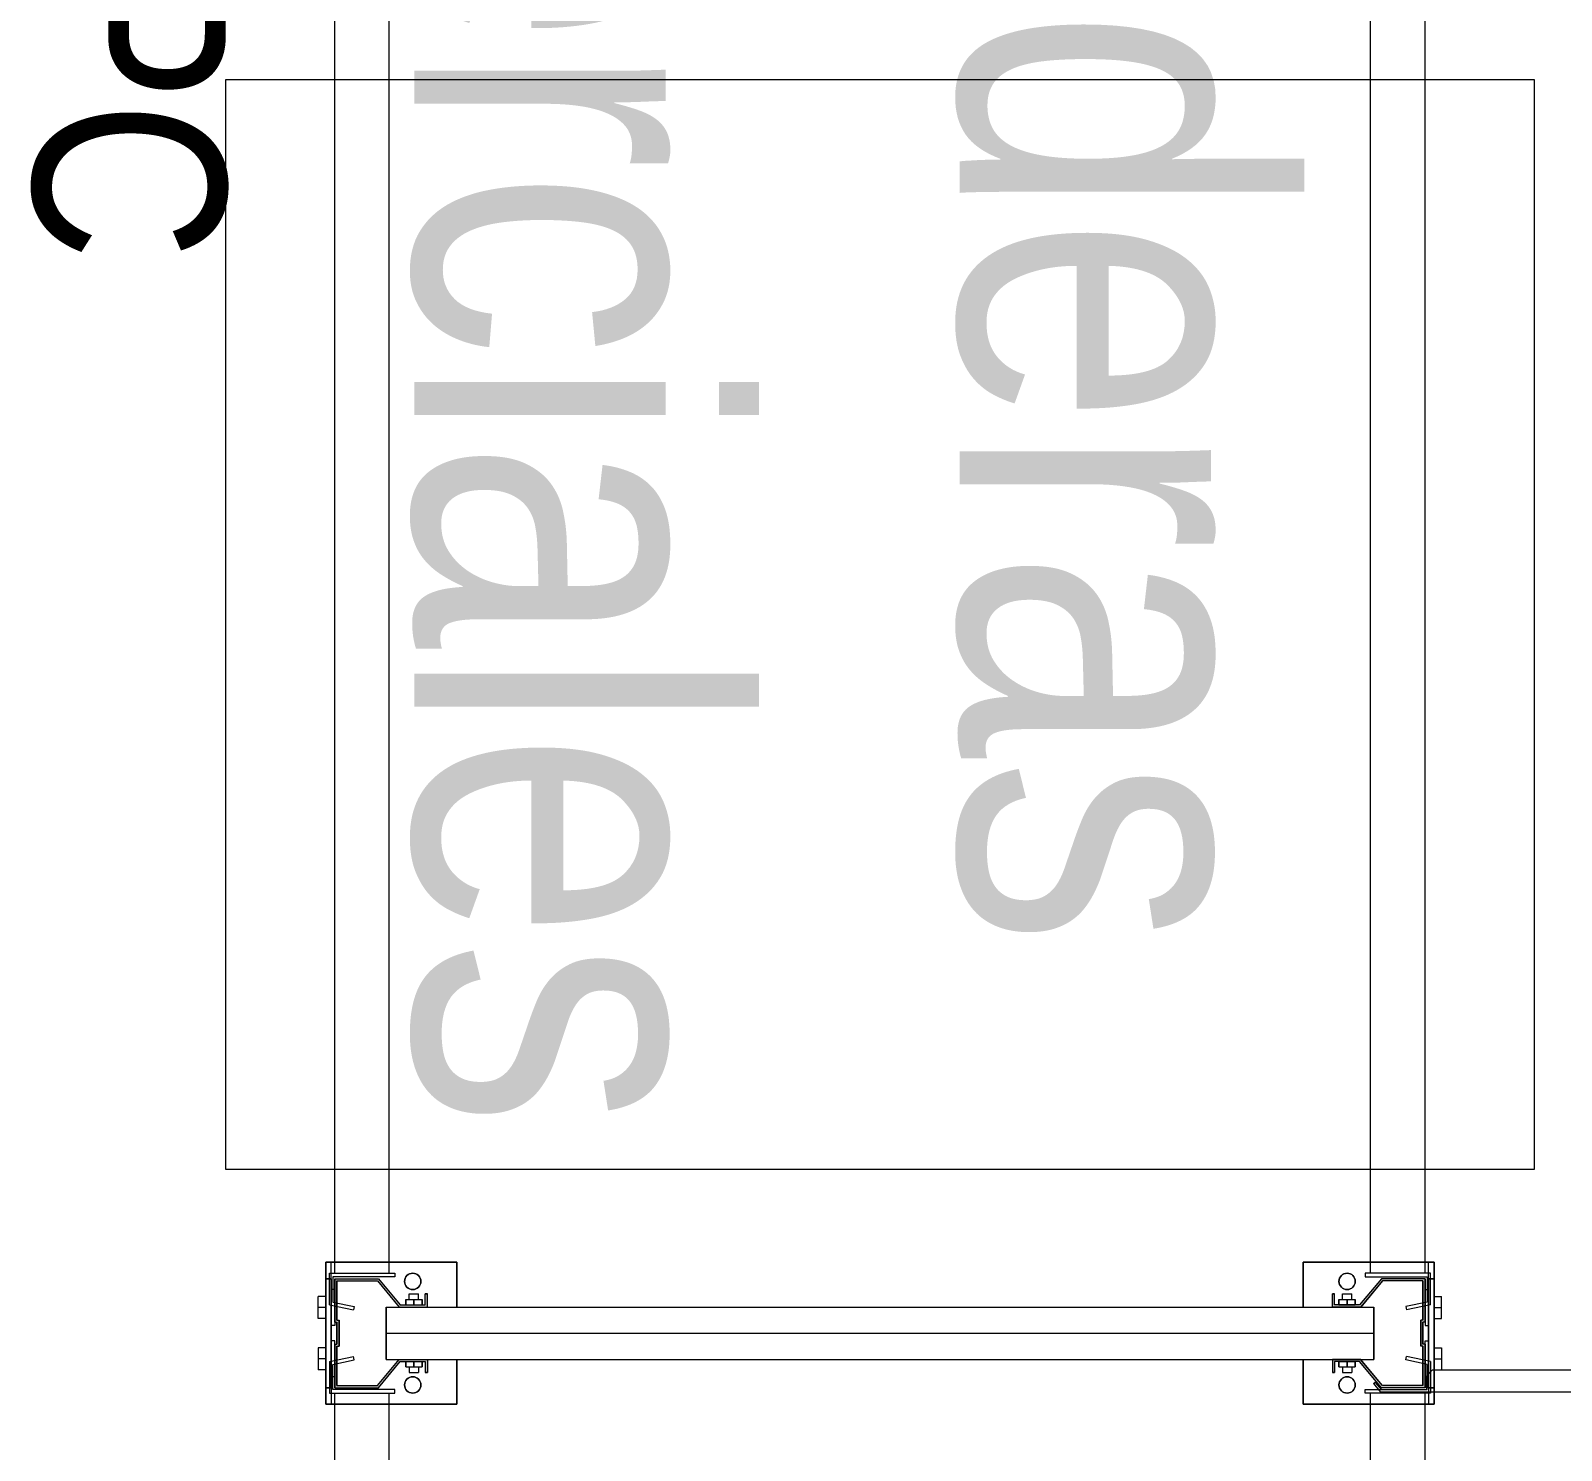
# Model space of a CAD drawing. Header units: metres. Extents: x 0 to 8715937, y -236336 to 216.
# Drawn here: x 127.135 to 128.539, y 82.687 to 83.989 of the extents above; entities that cross this region are included whole.
import ezdxf

# ---------------------------------------------------------------- set-up
doc = ezdxf.new("R2010")
doc.units = ezdxf.units.M
doc.header["$MEASUREMENT"] = 0
for name, color, linetype in [('0-BLOCK-EQUIPAMIENTO', 7, 'Continuous'), ('AAA BAST', 5, 'Continuous'), ('AAA CONECT', 3, 'Continuous'), ('AAA LARG', 1, 'Continuous'), ('AAA PALLETS', 7, 'Continuous'), ('TEXTO', 7, 'Continuous')]:
    doc.layers.add(name, color=color, linetype=linetype)
doc.styles.add('AR', font='arial.ttf')

# ---------------------------------------------------------------- blocks, each defined once
blk = doc.blocks.new('1A MODULO D FTE')
at = {"layer": 'AAA BAST', "lineweight": 5}
for points in [[(-2.34, -0.835), (-2.34, -0.833), (-2.35, -0.833), (-2.35, -0.81), (-2.326, -0.79), (-2.326, -0.75), (-2.366, -0.75), (-2.366, -0.752), (-2.386, -0.752), (-2.386, -0.75), (-2.426, -0.75), (-2.426, -0.79), (-2.402, -0.81), (-2.402, -0.833), (-2.412, -0.833), (-2.412, -0.835), (-2.4, -0.835), (-2.4, -0.8091), (-2.424, -0.7891), (-2.424, -0.752), (-2.388, -0.752), (-2.388, -0.754), (-2.364, -0.754), (-2.364, -0.752), (-2.328, -0.752), (-2.328, -0.7891), (-2.352, -0.8091), (-2.352, -0.835)], [(-0.012, -0.835), (-0.012, -0.833), (-0.002, -0.833), (-0.002, -0.81), (-0.026, -0.79), (-0.026, -0.75), (0.014, -0.75), (0.014, -0.752), (0.034, -0.752), (0.034, -0.75), (0.074, -0.75), (0.074, -0.79), (0.05, -0.81), (0.05, -0.833), (0.06, -0.833), (0.06, -0.835), (0.048, -0.835), (0.048, -0.8091), (0.072, -0.7891), (0.072, -0.752), (0.036, -0.752), (0.036, -0.754), (0.012, -0.754), (0.012, -0.752), (-0.024, -0.752), (-0.024, -0.7891), (0, -0.8091), (0, -0.835)], [(-2.34, -1.665), (-2.34, -1.667), (-2.35, -1.667), (-2.35, -1.69), (-2.326, -1.71), (-2.326, -1.75), (-2.366, -1.75), (-2.366, -1.748), (-2.386, -1.748), (-2.386, -1.75), (-2.426, -1.75), (-2.426, -1.71), (-2.402, -1.69), (-2.402, -1.667), (-2.412, -1.667), (-2.412, -1.665), (-2.4, -1.665), (-2.4, -1.6909), (-2.424, -1.7109), (-2.424, -1.748), (-2.388, -1.748), (-2.388, -1.746), (-2.364, -1.746), (-2.364, -1.748), (-2.328, -1.748), (-2.328, -1.7109), (-2.352, -1.6909), (-2.352, -1.665)], [(-0.012, -1.665), (-0.012, -1.667), (-0.002, -1.667), (-0.002, -1.69), (-0.026, -1.71), (-0.026, -1.75), (0.014, -1.75), (0.014, -1.748), (0.034, -1.748), (0.034, -1.75), (0.074, -1.75), (0.074, -1.71), (0.05, -1.69), (0.05, -1.667), (0.06, -1.667), (0.06, -1.665), (0.048, -1.665), (0.048, -1.6909), (0.072, -1.7109), (0.072, -1.748), (0.036, -1.748), (0.036, -1.746), (0.012, -1.746), (0.012, -1.748), (-0.024, -1.748), (-0.024, -1.7109), (0, -1.6909), (0, -1.665)]]:
    blk.add_hatch(color=251, dxfattribs=at).paths.add_polyline_path(points)
at = {"layer": 'AAA BAST', "color": 251, "lineweight": 5}
for p, q in [((-2.426, -0.7418), (-2.441, -0.7418)), ((-2.441, -0.7418), (-2.441, -0.8618)), ((-2.326, -0.7418), (-2.426, -0.7418)), ((-2.426, -0.7418), (-2.426, -0.7468)), ((-2.3895, -0.7348), (-2.4095, -0.7348)), ((-2.4095, -0.7418), (-2.4095, -0.7348)), ((-2.3995, -0.7418), (-2.3995, -0.7348)), ((-2.3895, -0.7418), (-2.3895, -0.7348)), ((-2.3625, -0.7348), (-2.3425, -0.7348)), ((-2.3625, -0.7418), (-2.3625, -0.7348)), ((-2.3525, -0.7418), (-2.3525, -0.7348)), ((-2.3425, -0.7418), (-2.3425, -0.7348)), ((-2.326, -0.7468), (-2.326, -0.7418)), ((-2.311, -0.7418), (-2.326, -0.7418)), ((-2.311, -0.8618), (-2.311, -0.7418)), ((-0.041, -0.8618), (-0.041, -0.7418)), ((-0.041, -0.7418), (-0.026, -0.7418)), ((-0.026, -0.7468), (-0.026, -0.7418)), ((-0.026, -0.7418), (0.074, -0.7418)), ((0.0105, -0.7348), (-0.0095, -0.7348)), ((-0.0095, -0.7418), (-0.0095, -0.7348)), ((0.0005, -0.7418), (0.0005, -0.7348)), ((0.0105, -0.7418), (0.0105, -0.7348)), ((0.0375, -0.7348), (0.0575, -0.7348)), ((0.0375, -0.7418), (0.0375, -0.7348)), ((0.0475, -0.7418), (0.0475, -0.7348)), ((0.0575, -0.7418), (0.0575, -0.7348)), ((0.074, -0.7418), (0.074, -0.7468)), ((0.074, -0.7418), (0.089, -0.7418)), ((0.089, -0.7418), (0.089, -0.8618)), ((-2.426, -0.7468), (-2.441, -0.7468)), ((-2.426, -0.7468), (-2.326, -0.7468)), ((-2.386, -0.75), (-2.426, -0.75)), ((-2.426, -0.75), (-2.426, -0.79)), ((-2.424, -0.752), (-2.424, -0.7891)), ((-2.388, -0.752), (-2.424, -0.752)), ((-2.416, -0.75), (-2.416, -0.7468)), ((-2.416, -0.7468), (-2.383, -0.7468)), ((-2.388, -0.752), (-2.388, -0.754)), ((-2.364, -0.754), (-2.388, -0.754)), ((-2.386, -0.75), (-2.386, -0.752)), ((-2.386, -0.75), (-2.383, -0.75)), ((-2.366, -0.752), (-2.386, -0.752)), ((-2.383, -0.75), (-2.383, -0.7468)), ((-2.369, -0.75), (-2.369, -0.7468)), ((-2.366, -0.75), (-2.369, -0.75)), ((-2.326, -0.75), (-2.366, -0.75)), ((-2.366, -0.75), (-2.366, -0.752)), ((-2.328, -0.752), (-2.364, -0.752)), ((-2.364, -0.752), (-2.364, -0.754)), ((-2.336, -0.75), (-2.336, -0.7468)), ((-2.328, -0.752), (-2.328, -0.7891)), ((-2.326, -0.7468), (-2.311, -0.7468)), ((-2.326, -0.75), (-2.326, -0.79)), ((-0.026, -0.7468), (-0.041, -0.7468)), ((0.074, -0.7468), (-0.026, -0.7468)), ((-0.026, -0.75), (0.014, -0.75)), ((-0.026, -0.75), (-0.026, -0.79)), ((-0.024, -0.752), (-0.024, -0.7891)), ((-0.024, -0.752), (0.012, -0.752)), ((-0.016, -0.75), (-0.016, -0.7468)), ((0.012, -0.752), (0.012, -0.754)), ((0.012, -0.754), (0.036, -0.754)), ((0.014, -0.75), (0.014, -0.752)), ((0.014, -0.75), (0.017, -0.75)), ((0.014, -0.752), (0.034, -0.752)), ((0.017, -0.75), (0.017, -0.7468)), ((0.031, -0.75), (0.031, -0.7468)), ((0.064, -0.7468), (0.031, -0.7468)), ((0.034, -0.75), (0.031, -0.75)), ((0.034, -0.75), (0.074, -0.75)), ((0.034, -0.75), (0.034, -0.752)), ((0.036, -0.752), (0.072, -0.752)), ((0.036, -0.752), (0.036, -0.754)), ((0.064, -0.75), (0.064, -0.7468)), ((0.072, -0.752), (0.072, -0.7891)), ((0.074, -0.7468), (0.089, -0.7468)), ((0.074, -0.75), (0.074, -0.79)), ((-2.426, -0.79), (-2.402, -0.81)), ((-2.424, -0.7891), (-2.4, -0.8091)), ((-2.4, -0.797), (-2.376, -0.797)), ((-2.4, -1.703), (-2.4, -0.797)), ((-2.376, -0.797), (-2.352, -0.797)), ((-2.376, -1.703), (-2.376, -0.797)), ((-2.328, -0.7891), (-2.352, -0.8091)), ((-2.352, -1.703), (-2.352, -0.797)), ((-2.326, -0.79), (-2.35, -0.81)), ((-0.026, -0.79), (-0.002, -0.81)), ((-0.024, -0.7891), (0, -0.8091)), ((0.024, -0.797), (0, -0.797)), ((0, -1.703), (0, -0.797)), ((0.048, -0.797), (0.024, -0.797)), ((0.024, -1.703), (0.024, -0.797)), ((0.072, -0.7891), (0.048, -0.8091)), ((0.048, -1.703), (0.048, -0.797)), ((0.074, -0.79), (0.05, -0.81)), ((-2.402, -0.814), (-2.407, -0.814)), ((-2.407, -0.829), (-2.407, -0.814)), ((-2.402, -0.81), (-2.402, -0.833)), ((-2.4, -0.8091), (-2.4, -0.835)), ((-2.352, -0.8091), (-2.352, -0.835)), ((-2.35, -0.81), (-2.35, -0.833)), ((-2.345, -0.814), (-2.35, -0.814)), ((-2.35, -0.829), (-2.35, -0.814)), ((-2.345, -0.829), (-2.345, -0.814)), ((-0.007, -0.814), (-0.002, -0.814)), ((-0.007, -0.829), (-0.007, -0.814)), ((-0.002, -0.81), (-0.002, -0.833)), ((-0.002, -0.829), (-0.002, -0.814)), ((0, -0.8091), (0, -0.835)), ((0.048, -0.8091), (0.048, -0.835)), ((0.05, -0.81), (0.05, -0.833)), ((0.05, -0.814), (0.055, -0.814)), ((0.055, -0.829), (0.055, -0.814)), ((-2.402, -0.8215), (-2.407, -0.8215)), ((-2.345, -0.8215), (-2.35, -0.8215)), ((-2.345, -0.8172), (-2.34, -0.8172)), ((-2.345, -0.8257), (-2.34, -0.8257)), ((-2.34, -0.8257), (-2.34, -0.8172)), ((-0.007, -0.8172), (-0.012, -0.8172)), ((-0.012, -0.8257), (-0.012, -0.8172)), ((-0.007, -0.8257), (-0.012, -0.8257)), ((-0.007, -0.8215), (-0.002, -0.8215)), ((0.05, -0.8215), (0.055, -0.8215)), ((-2.402, -0.833), (-2.412, -0.833)), ((-2.412, -0.833), (-2.412, -0.835)), ((-2.4, -0.835), (-2.412, -0.835)), ((-2.402, -0.829), (-2.407, -0.829)), ((-2.352, -0.835), (-2.34, -0.835)), ((-2.345, -0.829), (-2.35, -0.829)), ((-2.35, -0.833), (-2.34, -0.833)), ((-2.34, -0.835), (-2.34, -0.833)), ((-0.002, -0.833), (-0.012, -0.833)), ((-0.012, -0.835), (-0.012, -0.833)), ((0, -0.835), (-0.012, -0.835)), ((-0.007, -0.829), (-0.002, -0.829)), ((0.048, -0.835), (0.06, -0.835)), ((0.05, -0.829), (0.055, -0.829)), ((0.05, -0.833), (0.06, -0.833)), ((0.06, -0.833), (0.06, -0.835)), ((-2.441, -0.8618), (-2.4, -0.8618)), ((-2.352, -0.8618), (-2.311, -0.8618)), ((0, -0.8618), (-0.041, -0.8618)), ((0.089, -0.8618), (0.048, -0.8618)), ((-2.441, -1.7582), (-2.441, -1.6382)), ((-2.441, -1.6382), (-2.4, -1.6382)), ((-2.352, -1.6382), (-2.311, -1.6382)), ((-2.311, -1.6382), (-2.311, -1.7582)), ((0, -1.6382), (-0.041, -1.6382)), ((-0.041, -1.6382), (-0.041, -1.7582)), ((0.089, -1.6382), (0.048, -1.6382)), ((0.089, -1.7582), (0.089, -1.6382)), ((-2.4, -1.665), (-2.412, -1.665)), ((-2.412, -1.667), (-2.412, -1.665)), ((-2.402, -1.667), (-2.412, -1.667)), ((-2.402, -1.6699), (-2.407, -1.6699)), ((-2.407, -1.6849), (-2.407, -1.6699)), ((-2.402, -1.69), (-2.402, -1.667)), ((-2.4, -1.6909), (-2.4, -1.665)), ((-2.352, -1.6909), (-2.352, -1.665)), ((-2.352, -1.665), (-2.34, -1.665)), ((-2.35, -1.69), (-2.35, -1.667)), ((-2.35, -1.667), (-2.34, -1.667)), ((-2.345, -1.6699), (-2.35, -1.6699)), ((-2.35, -1.6849), (-2.35, -1.6699)), ((-2.345, -1.6849), (-2.345, -1.6699)), ((-2.34, -1.665), (-2.34, -1.667)), ((0, -1.665), (-0.012, -1.665)), ((-0.012, -1.665), (-0.012, -1.667)), ((-0.002, -1.667), (-0.012, -1.667)), ((-0.007, -1.6699), (-0.002, -1.6699)), ((-0.007, -1.6849), (-0.007, -1.6699)), ((-0.002, -1.69), (-0.002, -1.667)), ((-0.002, -1.6849), (-0.002, -1.6699)), ((0, -1.6909), (0, -1.665)), ((0.048, -1.6909), (0.048, -1.665)), ((0.048, -1.665), (0.06, -1.665)), ((0.05, -1.69), (0.05, -1.667)), ((0.05, -1.667), (0.06, -1.667)), ((0.05, -1.6699), (0.055, -1.6699)), ((0.055, -1.6849), (0.055, -1.6699)), ((0.06, -1.667), (0.06, -1.665)), ((-2.402, -1.6774), (-2.407, -1.6774)), ((-2.345, -1.6774), (-2.35, -1.6774)), ((-2.345, -1.6732), (-2.34, -1.6732)), ((-2.345, -1.6817), (-2.34, -1.6817)), ((-2.34, -1.6817), (-2.34, -1.6732)), ((-0.007, -1.6732), (-0.012, -1.6732)), ((-0.012, -1.6817), (-0.012, -1.6732)), ((-0.007, -1.6817), (-0.012, -1.6817)), ((-0.007, -1.6774), (-0.002, -1.6774)), ((0.05, -1.6774), (0.055, -1.6774)), ((-2.426, -1.71), (-2.402, -1.69)), ((-2.424, -1.7109), (-2.4, -1.6909)), ((-2.402, -1.6849), (-2.407, -1.6849)), ((-2.328, -1.7109), (-2.352, -1.6909)), ((-2.345, -1.6849), (-2.35, -1.6849)), ((-2.326, -1.71), (-2.35, -1.69)), ((-0.026, -1.71), (-0.002, -1.69)), ((-0.024, -1.7109), (0, -1.6909)), ((-0.007, -1.6849), (-0.002, -1.6849)), ((0.072, -1.7109), (0.048, -1.6909)), ((0.05, -1.6849), (0.055, -1.6849)), ((0.074, -1.71), (0.05, -1.69)), ((-2.426, -1.75), (-2.426, -1.71)), ((-2.424, -1.748), (-2.424, -1.7109)), ((-2.4, -1.703), (-2.376, -1.703)), ((-2.376, -1.703), (-2.352, -1.703)), ((-2.328, -1.748), (-2.328, -1.7109)), ((-2.326, -1.75), (-2.326, -1.71)), ((-0.026, -1.75), (-0.026, -1.71)), ((-0.024, -1.748), (-0.024, -1.7109)), ((0.024, -1.703), (0, -1.703)), ((0.048, -1.703), (0.024, -1.703)), ((0.072, -1.748), (0.072, -1.7109)), ((0.074, -1.75), (0.074, -1.71)), ((-2.426, -1.7532), (-2.441, -1.7532)), ((-2.386, -1.75), (-2.426, -1.75)), ((-2.426, -1.7532), (-2.326, -1.7532)), ((-2.426, -1.7582), (-2.426, -1.7532)), ((-2.388, -1.748), (-2.424, -1.748)), ((-2.416, -1.75), (-2.416, -1.7532)), ((-2.416, -1.7532), (-2.383, -1.7532)), ((-2.388, -1.748), (-2.388, -1.746)), ((-2.364, -1.746), (-2.388, -1.746)), ((-2.366, -1.748), (-2.386, -1.748)), ((-2.386, -1.75), (-2.386, -1.748)), ((-2.386, -1.75), (-2.383, -1.75)), ((-2.383, -1.75), (-2.383, -1.7532)), ((-2.369, -1.75), (-2.369, -1.7532)), ((-2.366, -1.75), (-2.369, -1.75)), ((-2.366, -1.75), (-2.366, -1.748)), ((-2.326, -1.75), (-2.366, -1.75)), ((-2.364, -1.748), (-2.364, -1.746)), ((-2.328, -1.748), (-2.364, -1.748)), ((-2.336, -1.75), (-2.336, -1.7532)), ((-2.326, -1.7532), (-2.326, -1.7582)), ((-2.326, -1.7532), (-2.311, -1.7532)), ((-0.026, -1.7532), (-0.041, -1.7532)), ((-0.026, -1.75), (0.014, -1.75)), ((0.074, -1.7532), (-0.026, -1.7532)), ((-0.026, -1.7532), (-0.026, -1.7582)), ((-0.024, -1.748), (0.012, -1.748)), ((-0.016, -1.75), (-0.016, -1.7532)), ((0.012, -1.748), (0.012, -1.746)), ((0.012, -1.746), (0.036, -1.746)), ((0.014, -1.748), (0.034, -1.748)), ((0.014, -1.75), (0.014, -1.748)), ((0.014, -1.75), (0.017, -1.75)), ((0.017, -1.75), (0.017, -1.7532)), ((0.031, -1.75), (0.031, -1.7532)), ((0.034, -1.75), (0.031, -1.75)), ((0.064, -1.7532), (0.031, -1.7532)), ((0.034, -1.75), (0.034, -1.748)), ((0.034, -1.75), (0.074, -1.75)), ((0.036, -1.748), (0.036, -1.746)), ((0.036, -1.748), (0.072, -1.748)), ((0.064, -1.75), (0.064, -1.7532)), ((0.074, -1.7582), (0.074, -1.7532)), ((0.074, -1.7532), (0.089, -1.7532)), ((-2.426, -1.7582), (-2.441, -1.7582)), ((-2.326, -1.7582), (-2.426, -1.7582)), ((-2.4095, -1.7582), (-2.4095, -1.7652)), ((-2.3895, -1.7652), (-2.4095, -1.7652)), ((-2.3995, -1.7582), (-2.3995, -1.7652)), ((-2.3895, -1.7582), (-2.3895, -1.7652)), ((-2.3625, -1.7582), (-2.3625, -1.7652)), ((-2.3625, -1.7652), (-2.3425, -1.7652)), ((-2.3525, -1.7582), (-2.3525, -1.7652)), ((-2.3425, -1.7582), (-2.3425, -1.7652)), ((-2.311, -1.7582), (-2.326, -1.7582)), ((-0.041, -1.7582), (-0.026, -1.7582)), ((-0.026, -1.7582), (0.074, -1.7582)), ((-0.0095, -1.7582), (-0.0095, -1.7652)), ((0.0105, -1.7652), (-0.0095, -1.7652)), ((0.0005, -1.7582), (0.0005, -1.7652)), ((0.0105, -1.7582), (0.0105, -1.7652)), ((0.0375, -1.7582), (0.0375, -1.7652)), ((0.0375, -1.7652), (0.0575, -1.7652)), ((0.0475, -1.7582), (0.0475, -1.7652)), ((0.0575, -1.7582), (0.0575, -1.7652)), ((0.074, -1.7582), (0.089, -1.7582))]:
    blk.add_line(p, q, dxfattribs=at)
for centre in [(-2.4235, -0.8215), (-2.3285, -0.8215), (-0.0235, -0.8215), (0.0715, -0.8215), (-2.4235, -1.6785), (-2.3285, -1.6785), (-0.0235, -1.6785), (0.0715, -1.6785)]:
    blk.add_circle(centre, 0.0075, dxfattribs=at)
at = {"layer": 'AAA CONECT', "color": 251, "lineweight": 5, "ltscale": 0.21}
for p, q in [((-2.43, -0.4591), (-2.43, -0.7909)), ((-0.03, -0.4591), (-0.03, -0.7909)), ((-2.41, -0.5066), (-2.41, -0.7434)), ((-0.01, -0.5066), (-0.01, -0.7434))]:
    blk.add_line(p, q, dxfattribs=at)
at = {"layer": 'AAA CONECT', "color": 251, "lineweight": 5}
for p, q in [((-2.41, -0.7434), (-2.415, -0.7484)), ((-0.01, -0.7434), (-0.015, -0.7484)), ((-2.428, -0.7484), (-2.428, -0.79)), ((-2.428, -0.7484), (-2.415, -0.7484)), ((-0.028, -0.7484), (-0.028, -0.79)), ((-0.028, -0.7484), (-0.015, -0.7484)), ((-2.4223, -0.7973), (-2.43, -0.7909)), ((-2.421, -0.7958), (-2.428, -0.79)), ((-2.4223, -0.7973), (-2.421, -0.7958)), ((-0.0223, -0.7973), (-0.03, -0.7909)), ((-0.021, -0.7958), (-0.028, -0.79)), ((-0.0223, -0.7973), (-0.021, -0.7958))]:
    blk.add_line(p, q, dxfattribs=at)
at = {"layer": 'AAA LARG', "color": 251, "lineweight": 5}
for p, q in [((-2.35, -0.745), (-2.3547, -0.7671)), ((-2.3474, -0.7482), (-2.3516, -0.7678)), ((-2.35, -0.745), (-2.321, -0.745)), ((-2.3242, -0.7482), (-2.3474, -0.7482)), ((-2.3242, -0.805), (-2.3242, -0.7482)), ((-2.321, -0.745), (-2.321, -0.805)), ((-2.321, -0.75), (-0.031, -0.75)), ((-0.002, -0.745), (-0.031, -0.745)), ((-0.031, -0.745), (-0.031, -0.805)), ((-0.0278, -0.805), (-0.0278, -0.7482)), ((-0.0278, -0.7482), (-0.0046, -0.7482)), ((-0.0046, -0.7482), (-0.0004, -0.7678)), ((-0.002, -0.745), (0.0027, -0.7671)), ((-2.3516, -0.7678), (-2.3547, -0.7671)), ((-0.0004, -0.7678), (0.0027, -0.7671)), ((-2.321, -0.8), (-0.031, -0.8)), ((-2.321, -0.805), (-2.3242, -0.805)), ((-0.031, -0.805), (-0.0278, -0.805)), ((-2.321, -1.695), (-2.3242, -1.695)), ((-2.3242, -1.695), (-2.3242, -1.7518)), ((-2.321, -1.755), (-2.321, -1.695)), ((-0.031, -1.755), (-0.031, -1.695)), ((-0.031, -1.695), (-0.0278, -1.695)), ((-0.0278, -1.695), (-0.0278, -1.7518)), ((-2.321, -1.7), (-0.031, -1.7)), ((-2.3516, -1.7322), (-2.3547, -1.7329)), ((-2.35, -1.755), (-2.3547, -1.7329)), ((-2.3474, -1.7518), (-2.3516, -1.7322)), ((-0.0046, -1.7518), (-0.0004, -1.7322)), ((-0.002, -1.755), (0.0027, -1.7329)), ((-0.0004, -1.7322), (0.0027, -1.7329)), ((-2.35, -1.755), (-2.321, -1.755)), ((-2.3242, -1.7518), (-2.3474, -1.7518)), ((-2.321, -1.75), (-0.031, -1.75)), ((-0.002, -1.755), (-0.031, -1.755)), ((-0.0278, -1.7518), (-0.0046, -1.7518))]:
    blk.add_line(p, q, dxfattribs=at)
at = {"layer": 'AAA PALLETS', "color": 251, "lineweight": 5, "ltscale": 0.21}
for p, q in [((-1.226, -0.65), (-2.226, -0.65)), ((-2.226, -0.65), (-2.226, -1.85)), ((-1.226, -1.85), (-1.226, -0.65)), ((-2.226, -1.85), (-1.226, -1.85))]:
    blk.add_line(p, q, dxfattribs=at)
blk = doc.blocks.new('DPM-EQUIPAMIENTO')
at = {"layer": 'AAA BAST', "xscale": -1, "rotation": 270}
for p in [(41.4439, 85.1703), (41.4439, 82.7703)]:
    blk.add_blockref('1A MODULO D FTE', p, dxfattribs=at)

msp = doc.modelspace()

# ---------------------------------------------------------------- hatches: boundary and pattern name
at = {"layer": 'AAA BAST', "lineweight": 5}
for points in [[(127.4989, 82.7583), (127.4969, 82.7583), (127.4969, 82.7683), (127.4739, 82.7683), (127.4539, 82.7443), (127.4139, 82.7443), (127.4139, 82.7843), (127.4159, 82.7843), (127.4159, 82.8043), (127.4139, 82.8043), (127.4139, 82.8443), (127.4539, 82.8443), (127.4739, 82.8203), (127.4969, 82.8203), (127.4969, 82.8303), (127.4989, 82.8303), (127.4989, 82.8183), (127.473, 82.8183), (127.453, 82.8423), (127.4159, 82.8423), (127.4159, 82.8063), (127.4179, 82.8063), (127.4179, 82.7823), (127.4159, 82.7823), (127.4159, 82.7463), (127.453, 82.7463), (127.473, 82.7703), (127.4989, 82.7703)], [(127.4989, 82.8303), (127.4969, 82.8303), (127.4969, 82.8203), (127.4739, 82.8203), (127.4539, 82.8443), (127.4139, 82.8443), (127.4139, 82.8043), (127.4159, 82.8043), (127.4159, 82.7843), (127.4139, 82.7843), (127.4139, 82.7443), (127.4539, 82.7443), (127.4739, 82.7683), (127.4969, 82.7683), (127.4969, 82.7583), (127.4989, 82.7583), (127.4989, 82.7703), (127.473, 82.7703), (127.453, 82.7463), (127.4159, 82.7463), (127.4159, 82.7823), (127.4179, 82.7823), (127.4179, 82.8063), (127.4159, 82.8063), (127.4159, 82.8423), (127.453, 82.8423), (127.473, 82.8183), (127.4989, 82.8183)], [(128.3289, 82.7583), (128.3309, 82.7583), (128.3309, 82.7683), (128.3539, 82.7683), (128.3739, 82.7443), (128.4139, 82.7443), (128.4139, 82.7843), (128.4119, 82.7843), (128.4119, 82.8043), (128.4139, 82.8043), (128.4139, 82.8443), (128.3739, 82.8443), (128.3539, 82.8203), (128.3309, 82.8203), (128.3309, 82.8303), (128.3289, 82.8303), (128.3289, 82.8183), (128.3549, 82.8183), (128.3749, 82.8423), (128.4119, 82.8423), (128.4119, 82.8063), (128.4099, 82.8063), (128.4099, 82.7823), (128.4119, 82.7823), (128.4119, 82.7463), (128.3749, 82.7463), (128.3549, 82.7703), (128.3289, 82.7703)], [(128.3289, 82.8303), (128.3309, 82.8303), (128.3309, 82.8203), (128.3539, 82.8203), (128.3739, 82.8443), (128.4139, 82.8443), (128.4139, 82.8043), (128.4119, 82.8043), (128.4119, 82.7843), (128.4139, 82.7843), (128.4139, 82.7443), (128.3739, 82.7443), (128.3539, 82.7683), (128.3309, 82.7683), (128.3309, 82.7583), (128.3289, 82.7583), (128.3289, 82.7703), (128.3549, 82.7703), (128.3749, 82.7463), (128.4119, 82.7463), (128.4119, 82.7823), (128.4099, 82.7823), (128.4099, 82.8063), (128.4119, 82.8063), (128.4119, 82.8423), (128.3749, 82.8423), (128.3549, 82.8183), (128.3289, 82.8183)]]:
    msp.add_hatch(color=251, dxfattribs=at).paths.add_polyline_path(points)

# ---------------------------------------------------------------- linework, layer by layer
at = {"layer": 'AAA BAST', "color": 251, "lineweight": 5}
for p, q in [((127.4057, 82.8443), (127.4057, 82.8593)), ((127.4057, 82.8593), (127.5257, 82.8593)), ((127.5257, 82.8593), (127.4057, 82.8593)), ((127.4057, 82.8593), (127.4057, 82.8443)), ((127.4107, 82.8443), (127.4107, 82.8593)), ((127.4107, 82.8443), (127.4107, 82.8593)), ((127.5257, 82.8593), (127.5257, 82.8183)), ((127.5257, 82.8183), (127.5257, 82.8593)), ((128.4221, 82.8593), (128.3021, 82.8593)), ((128.3021, 82.8593), (128.3021, 82.8183)), ((128.3021, 82.8183), (128.3021, 82.8593)), ((128.3021, 82.8593), (128.4221, 82.8593)), ((128.4171, 82.8443), (128.4171, 82.8593)), ((128.4171, 82.8443), (128.4171, 82.8593)), ((128.4221, 82.8443), (128.4221, 82.8593)), ((128.4221, 82.8593), (128.4221, 82.8443)), ((127.4057, 82.7443), (127.4057, 82.8443)), ((127.4057, 82.8443), (127.4107, 82.8443)), ((127.4107, 82.8443), (127.4057, 82.8443)), ((127.4057, 82.8443), (127.4057, 82.7443)), ((127.4107, 82.8443), (127.4107, 82.7443)), ((127.4107, 82.7443), (127.4107, 82.8443)), ((127.4139, 82.8043), (127.4139, 82.8443)), ((127.4139, 82.8443), (127.4539, 82.8443)), ((127.4139, 82.8443), (127.4139, 82.8043)), ((127.4139, 82.8443), (127.4539, 82.8443)), ((127.4159, 82.8423), (127.453, 82.8423)), ((127.4159, 82.8063), (127.4159, 82.8423)), ((127.4159, 82.8423), (127.453, 82.8423)), ((127.4159, 82.8423), (127.4159, 82.8063)), ((127.453, 82.8423), (127.473, 82.8183)), ((127.453, 82.8423), (127.473, 82.8183)), ((127.4539, 82.8443), (127.4739, 82.8203)), ((127.4539, 82.8443), (127.4739, 82.8203)), ((128.3739, 82.8443), (128.3539, 82.8203)), ((128.3739, 82.8443), (128.3539, 82.8203)), ((128.3749, 82.8423), (128.3549, 82.8183)), ((128.3749, 82.8423), (128.3549, 82.8183)), ((128.4139, 82.8443), (128.3739, 82.8443)), ((128.4139, 82.8443), (128.3739, 82.8443)), ((128.4119, 82.8423), (128.3749, 82.8423)), ((128.4119, 82.8423), (128.3749, 82.8423)), ((128.4119, 82.8063), (128.4119, 82.8423)), ((128.4119, 82.8423), (128.4119, 82.8063)), ((128.4139, 82.8043), (128.4139, 82.8443)), ((128.4139, 82.8443), (128.4139, 82.8043)), ((128.4171, 82.8443), (128.4171, 82.7443)), ((128.4221, 82.8443), (128.4171, 82.8443)), ((128.4171, 82.7443), (128.4171, 82.8443)), ((128.4171, 82.8443), (128.4221, 82.8443)), ((128.4221, 82.7443), (128.4221, 82.8443)), ((128.4221, 82.8443), (128.4221, 82.7443)), ((127.3987, 82.8078), (127.3987, 82.8278)), ((127.4057, 82.8278), (127.3987, 82.8278)), ((127.3987, 82.8078), (127.3987, 82.8278)), ((127.4057, 82.8278), (127.3987, 82.8278)), ((127.4139, 82.8343), (127.4107, 82.8343)), ((127.4107, 82.8343), (127.4107, 82.8013)), ((127.4139, 82.8343), (127.4107, 82.8343)), ((127.479, 82.8203), (127.479, 82.8253)), ((127.479, 82.8253), (127.494, 82.8253)), ((127.479, 82.8253), (127.479, 82.8203)), ((127.479, 82.8253), (127.494, 82.8253)), ((127.4822, 82.8253), (127.4822, 82.8303)), ((127.4822, 82.8303), (127.4907, 82.8303)), ((127.4865, 82.8203), (127.4865, 82.8253)), ((127.4865, 82.8253), (127.4865, 82.8203)), ((127.4907, 82.8253), (127.4907, 82.8303)), ((127.494, 82.8203), (127.494, 82.8253)), ((127.494, 82.8253), (127.494, 82.8203)), ((127.4969, 82.8203), (127.4969, 82.8303)), ((127.4969, 82.8303), (127.4989, 82.8303)), ((127.4969, 82.8203), (127.4969, 82.8303)), ((127.4989, 82.8303), (127.4969, 82.8303)), ((127.4989, 82.8183), (127.4989, 82.8303)), ((127.4989, 82.8183), (127.4989, 82.8303)), ((128.3289, 82.8183), (128.3289, 82.8303)), ((128.3309, 82.8303), (128.3289, 82.8303)), ((128.3289, 82.8183), (128.3289, 82.8303)), ((128.3289, 82.8303), (128.3309, 82.8303)), ((128.3309, 82.8203), (128.3309, 82.8303)), ((128.3309, 82.8203), (128.3309, 82.8303)), ((128.3349, 82.8203), (128.3349, 82.8253)), ((128.3349, 82.8253), (128.3499, 82.8253)), ((128.3349, 82.8253), (128.3349, 82.8203)), ((128.3349, 82.8253), (128.3499, 82.8253)), ((128.3382, 82.8253), (128.3382, 82.8303)), ((128.3382, 82.8303), (128.3467, 82.8303)), ((128.3424, 82.8203), (128.3424, 82.8253)), ((128.3424, 82.8253), (128.3424, 82.8203)), ((128.3467, 82.8253), (128.3467, 82.8303)), ((128.3499, 82.8203), (128.3499, 82.8253)), ((128.3499, 82.8253), (128.3499, 82.8203)), ((128.4139, 82.8343), (128.4171, 82.8343)), ((128.4139, 82.8343), (128.4171, 82.8343)), ((128.4171, 82.8343), (128.4171, 82.8013)), ((128.4221, 82.8278), (128.4291, 82.8278)), ((128.4221, 82.8278), (128.4291, 82.8278)), ((128.4291, 82.8078), (128.4291, 82.8278)), ((128.4291, 82.8078), (128.4291, 82.8278)), ((127.4057, 82.8178), (127.3987, 82.8178)), ((127.4057, 82.8178), (127.3987, 82.8178)), ((127.461, 82.8183), (127.461, 82.7943)), ((127.461, 82.8183), (128.3669, 82.8183)), ((127.461, 82.7943), (127.461, 82.8183)), ((127.461, 82.8183), (128.3669, 82.8183)), ((127.473, 82.8183), (127.4989, 82.8183)), ((127.473, 82.8183), (127.4989, 82.8183)), ((127.4739, 82.8203), (127.4969, 82.8203)), ((127.4739, 82.8203), (127.4969, 82.8203)), ((127.479, 82.8203), (127.494, 82.8203)), ((128.3549, 82.8183), (128.3289, 82.8183)), ((128.3549, 82.8183), (128.3289, 82.8183)), ((128.3539, 82.8203), (128.3309, 82.8203)), ((128.3539, 82.8203), (128.3309, 82.8203)), ((128.3349, 82.8203), (128.3499, 82.8203)), ((128.3669, 82.8183), (128.3669, 82.7943)), ((128.3669, 82.7943), (128.3669, 82.8183)), ((128.4221, 82.8178), (128.4291, 82.8178)), ((128.4221, 82.8178), (128.4291, 82.8178)), ((127.4057, 82.8078), (127.3987, 82.8078)), ((127.4057, 82.8078), (127.3987, 82.8078)), ((127.4139, 82.8013), (127.4107, 82.8013)), ((127.4139, 82.8013), (127.4107, 82.8013)), ((127.4139, 82.8043), (127.4159, 82.8043)), ((127.4139, 82.8043), (127.4139, 82.8013)), ((127.4139, 82.8043), (127.4159, 82.8043)), ((127.4139, 82.8043), (127.4139, 82.8013)), ((127.4159, 82.8063), (127.4179, 82.8063)), ((127.4159, 82.8063), (127.4179, 82.8063)), ((127.4159, 82.7843), (127.4159, 82.8043)), ((127.4159, 82.8043), (127.4159, 82.7843)), ((127.4179, 82.7823), (127.4179, 82.8063)), ((127.4179, 82.8063), (127.4179, 82.7823)), ((127.461, 82.7943), (127.461, 82.7703)), ((127.461, 82.7943), (128.3669, 82.7943)), ((127.461, 82.7703), (127.461, 82.7943)), ((127.461, 82.7943), (128.3669, 82.7943)), ((128.3669, 82.7943), (128.3669, 82.7703)), ((128.3669, 82.7703), (128.3669, 82.7943)), ((128.4119, 82.8063), (128.4099, 82.8063)), ((128.4099, 82.7823), (128.4099, 82.8063)), ((128.4119, 82.8063), (128.4099, 82.8063)), ((128.4099, 82.8063), (128.4099, 82.7823)), ((128.4119, 82.7843), (128.4119, 82.8043)), ((128.4139, 82.8043), (128.4119, 82.8043)), ((128.4119, 82.8043), (128.4119, 82.7843)), ((128.4139, 82.8043), (128.4119, 82.8043)), ((128.4139, 82.8043), (128.4139, 82.8013)), ((128.4139, 82.8043), (128.4139, 82.8013)), ((128.4139, 82.8013), (128.4171, 82.8013)), ((128.4139, 82.8013), (128.4171, 82.8013)), ((128.4221, 82.8078), (128.4291, 82.8078)), ((128.4221, 82.8078), (128.4291, 82.8078)), ((127.3987, 82.7808), (127.3987, 82.7608)), ((127.4057, 82.7808), (127.3987, 82.7808)), ((127.3987, 82.7808), (127.3987, 82.7608)), ((127.4057, 82.7808), (127.3987, 82.7808)), ((127.4139, 82.7873), (127.4107, 82.7873)), ((127.4139, 82.7873), (127.4107, 82.7873)), ((127.4107, 82.7543), (127.4107, 82.7873)), ((127.4139, 82.7843), (127.4139, 82.7873)), ((127.4139, 82.7843), (127.4139, 82.7873)), ((127.4139, 82.7443), (127.4139, 82.7843)), ((127.4139, 82.7843), (127.4159, 82.7843)), ((127.4139, 82.7843), (127.4139, 82.7443)), ((127.4139, 82.7843), (127.4159, 82.7843)), ((127.4159, 82.7463), (127.4159, 82.7823)), ((127.4159, 82.7823), (127.4179, 82.7823)), ((127.4159, 82.7823), (127.4159, 82.7463)), ((127.4159, 82.7823), (127.4179, 82.7823)), ((128.4119, 82.7823), (128.4099, 82.7823)), ((128.4119, 82.7823), (128.4099, 82.7823)), ((128.4139, 82.7843), (128.4119, 82.7843)), ((128.4139, 82.7843), (128.4119, 82.7843)), ((128.4119, 82.7463), (128.4119, 82.7823)), ((128.4119, 82.7823), (128.4119, 82.7463)), ((128.4139, 82.7873), (128.4171, 82.7873)), ((128.4139, 82.7843), (128.4139, 82.7873)), ((128.4139, 82.7873), (128.4171, 82.7873)), ((128.4139, 82.7843), (128.4139, 82.7873)), ((128.4139, 82.7443), (128.4139, 82.7843)), ((128.4139, 82.7843), (128.4139, 82.7443)), ((128.4171, 82.7543), (128.4171, 82.7873)), ((128.4221, 82.7808), (128.4291, 82.7808)), ((128.4221, 82.7808), (128.4291, 82.7808)), ((128.4291, 82.7808), (128.4291, 82.7608)), ((128.4291, 82.7808), (128.4291, 82.7608)), ((127.4057, 82.7708), (127.3987, 82.7708)), ((127.4057, 82.7708), (127.3987, 82.7708)), ((127.453, 82.7463), (127.473, 82.7703)), ((127.453, 82.7463), (127.473, 82.7703)), ((127.4539, 82.7443), (127.4739, 82.7683)), ((127.4539, 82.7443), (127.4739, 82.7683)), ((127.461, 82.7703), (128.3669, 82.7703)), ((127.461, 82.7703), (128.3669, 82.7703)), ((127.473, 82.7703), (127.4989, 82.7703)), ((127.473, 82.7703), (127.4989, 82.7703)), ((127.4739, 82.7683), (127.4969, 82.7683)), ((127.4739, 82.7683), (127.4969, 82.7683)), ((127.479, 82.7633), (127.479, 82.7683)), ((127.479, 82.7683), (127.494, 82.7683)), ((127.479, 82.7683), (127.479, 82.7633)), ((127.4865, 82.7633), (127.4865, 82.7683)), ((127.4865, 82.7683), (127.4865, 82.7633)), ((127.494, 82.7633), (127.494, 82.7683)), ((127.494, 82.7683), (127.494, 82.7633)), ((127.4969, 82.7683), (127.4969, 82.7583)), ((127.4969, 82.7683), (127.4969, 82.7583)), ((127.4989, 82.7703), (127.4989, 82.7583)), ((127.4989, 82.7703), (127.4989, 82.7583)), ((127.5257, 82.7703), (127.5257, 82.7293)), ((127.5257, 82.7293), (127.5257, 82.7703)), ((128.3021, 82.7703), (128.3021, 82.7293)), ((128.3021, 82.7293), (128.3021, 82.7703)), ((128.3549, 82.7703), (128.3289, 82.7703)), ((128.3289, 82.7703), (128.3289, 82.7583)), ((128.3549, 82.7703), (128.3289, 82.7703)), ((128.3289, 82.7703), (128.3289, 82.7583)), ((128.3539, 82.7683), (128.3309, 82.7683)), ((128.3309, 82.7683), (128.3309, 82.7583)), ((128.3539, 82.7683), (128.3309, 82.7683)), ((128.3309, 82.7683), (128.3309, 82.7583)), ((128.3349, 82.7633), (128.3349, 82.7683)), ((128.3349, 82.7683), (128.3499, 82.7683)), ((128.3349, 82.7683), (128.3349, 82.7633)), ((128.3424, 82.7633), (128.3424, 82.7683)), ((128.3424, 82.7683), (128.3424, 82.7633)), ((128.3499, 82.7633), (128.3499, 82.7683)), ((128.3499, 82.7683), (128.3499, 82.7633)), ((128.3739, 82.7443), (128.3539, 82.7683)), ((128.3739, 82.7443), (128.3539, 82.7683)), ((128.3749, 82.7463), (128.3549, 82.7703)), ((128.3749, 82.7463), (128.3549, 82.7703)), ((128.4221, 82.7708), (128.4291, 82.7708)), ((128.4221, 82.7708), (128.4291, 82.7708)), ((127.4057, 82.7608), (127.3987, 82.7608)), ((127.4057, 82.7608), (127.3987, 82.7608)), ((127.4139, 82.7543), (127.4107, 82.7543)), ((127.4139, 82.7543), (127.4107, 82.7543)), ((127.479, 82.7633), (127.494, 82.7633)), ((127.479, 82.7633), (127.494, 82.7633)), ((127.4822, 82.7633), (127.4822, 82.7583)), ((127.4822, 82.7583), (127.4907, 82.7583)), ((127.4907, 82.7633), (127.4907, 82.7583)), ((127.4989, 82.7583), (127.4969, 82.7583)), ((127.4969, 82.7583), (127.4989, 82.7583)), ((128.3289, 82.7583), (128.3309, 82.7583)), ((128.3309, 82.7583), (128.3289, 82.7583)), ((128.3349, 82.7633), (128.3499, 82.7633)), ((128.3349, 82.7633), (128.3499, 82.7633)), ((128.3382, 82.7633), (128.3382, 82.7583)), ((128.3382, 82.7583), (128.3467, 82.7583)), ((128.3467, 82.7633), (128.3467, 82.7583)), ((128.4139, 82.7543), (128.4171, 82.7543)), ((128.4139, 82.7543), (128.4171, 82.7543)), ((128.4221, 82.7608), (128.4291, 82.7608)), ((128.4221, 82.7608), (128.4291, 82.7608)), ((127.4107, 82.7443), (127.4057, 82.7443)), ((127.4057, 82.7293), (127.4057, 82.7443)), ((127.4057, 82.7443), (127.4107, 82.7443)), ((127.4057, 82.7443), (127.4057, 82.7293)), ((127.4107, 82.7443), (127.4107, 82.7293)), ((127.4107, 82.7443), (127.4107, 82.7293)), ((127.4139, 82.7443), (127.4539, 82.7443)), ((127.4139, 82.7443), (127.4539, 82.7443)), ((127.4159, 82.7463), (127.453, 82.7463)), ((127.4159, 82.7463), (127.453, 82.7463)), ((128.4139, 82.7443), (128.3739, 82.7443)), ((128.4139, 82.7443), (128.3739, 82.7443)), ((128.4119, 82.7463), (128.3749, 82.7463)), ((128.4119, 82.7463), (128.3749, 82.7463)), ((128.4171, 82.7443), (128.4221, 82.7443)), ((128.4171, 82.7443), (128.4171, 82.7293)), ((128.4221, 82.7443), (128.4171, 82.7443)), ((128.4171, 82.7443), (128.4171, 82.7293)), ((128.4221, 82.7293), (128.4221, 82.7443)), ((128.4221, 82.7443), (128.4221, 82.7293)), ((127.5257, 82.7293), (127.4057, 82.7293)), ((127.4057, 82.7293), (127.5257, 82.7293)), ((128.3021, 82.7293), (128.4221, 82.7293)), ((128.4221, 82.7293), (128.3021, 82.7293))]:
    msp.add_line(p, q, dxfattribs=at)
for centre in [(127.4854, 82.8418), (127.4854, 82.8418), (128.3424, 82.8418), (128.3424, 82.8418), (127.4854, 82.7468), (127.4854, 82.7468), (128.3424, 82.7468), (128.3424, 82.7468)]:
    msp.add_circle(centre, 0.0075, dxfattribs=at)
at = {"layer": 'AAA CONECT', "color": 251, "lineweight": 5}
for p, q in [((128.4205, 82.7603), (128.4155, 82.7553)), ((128.4205, 82.7603), (128.4155, 82.7553)), ((128.4155, 82.7423), (128.4155, 82.7553)), ((128.4155, 82.7423), (128.4155, 82.7553)), ((128.3666, 82.748), (128.3681, 82.7492)), ((128.3666, 82.748), (128.3681, 82.7492)), ((128.3666, 82.748), (128.373, 82.7403)), ((128.3666, 82.748), (128.373, 82.7403)), ((128.3681, 82.7492), (128.3739, 82.7423)), ((128.3681, 82.7492), (128.3739, 82.7423)), ((128.4155, 82.7423), (128.3739, 82.7423)), ((128.4155, 82.7423), (128.3739, 82.7423))]:
    msp.add_line(p, q, dxfattribs=at)
at = {"layer": 'AAA CONECT', "color": 251, "lineweight": 5, "ltscale": 0.21}
for p, q in [((128.6573, 82.7603), (128.4205, 82.7603)), ((128.6573, 82.7603), (128.4205, 82.7603)), ((128.7049, 82.7403), (128.373, 82.7403)), ((128.7049, 82.7403), (128.373, 82.7403))]:
    msp.add_line(p, q, dxfattribs=at)
at = {"layer": 'AAA LARG', "color": 251, "lineweight": 5}
for p, q in [((127.4139, 82.8493), (127.4139, 85.1393)), ((127.4639, 82.8493), (127.4639, 85.1393)), ((128.3639, 82.8493), (128.3639, 85.1393)), ((128.4139, 82.8493), (128.4139, 85.1393)), ((127.4089, 82.8203), (127.4089, 82.8493)), ((127.4089, 82.8493), (127.4689, 82.8493)), ((127.4689, 82.8461), (127.4121, 82.8461)), ((127.4121, 82.8461), (127.4121, 82.8229)), ((127.4689, 82.8493), (127.4689, 82.8461)), ((128.4189, 82.8493), (128.3589, 82.8493)), ((128.3589, 82.8493), (128.3589, 82.8461)), ((128.3589, 82.8461), (128.4157, 82.8461)), ((128.4157, 82.8461), (128.4157, 82.8229)), ((128.4189, 82.8203), (128.4189, 82.8493)), ((127.4121, 82.8229), (127.4317, 82.8187)), ((128.4157, 82.8229), (128.3962, 82.8187)), ((127.4089, 82.8203), (127.431, 82.8156)), ((127.4317, 82.8187), (127.431, 82.8156)), ((128.3962, 82.8187), (128.3968, 82.8156)), ((128.4189, 82.8203), (128.3968, 82.8156)), ((127.4089, 82.7683), (127.431, 82.773)), ((127.4089, 82.7683), (127.4089, 82.7393)), ((127.4121, 82.7657), (127.4317, 82.7698)), ((127.4317, 82.7698), (127.431, 82.773)), ((128.3962, 82.7698), (128.3968, 82.773)), ((128.4157, 82.7657), (128.3962, 82.7698)), ((128.4189, 82.7683), (128.3968, 82.773)), ((128.4189, 82.7683), (128.4189, 82.7393)), ((127.4121, 82.7425), (127.4121, 82.7657)), ((128.4157, 82.7425), (128.4157, 82.7657)), ((127.4089, 82.7393), (127.4689, 82.7393)), ((127.4689, 82.7425), (127.4121, 82.7425)), ((127.4139, 80.4493), (127.4139, 82.7393)), ((127.4639, 80.4493), (127.4639, 82.7393)), ((127.4689, 82.7393), (127.4689, 82.7425)), ((128.3589, 82.7393), (128.3589, 82.7425)), ((128.3589, 82.7425), (128.4157, 82.7425)), ((128.4189, 82.7393), (128.3589, 82.7393)), ((128.3639, 80.4493), (128.3639, 82.7393)), ((128.4139, 80.4493), (128.4139, 82.7393))]:
    msp.add_line(p, q, dxfattribs=at)
at = {"layer": 'AAA PALLETS', "color": 251, "lineweight": 5, "ltscale": 0.21}
for p, q in [((127.3139, 82.9443), (127.3139, 83.9443)), ((127.3139, 83.9443), (128.5139, 83.9443)), ((128.5139, 83.9443), (128.5139, 82.9443)), ((128.5139, 82.9443), (127.3139, 82.9443))]:
    msp.add_line(p, q, dxfattribs=at)

# ---------------------------------------------------------------- block references
at = {"layer": '0-BLOCK-EQUIPAMIENTO'}
msp.add_blockref('DPM-EQUIPAMIENTO', (87.72, 0), dxfattribs=at)

# ---------------------------------------------------------------- texts
at = {"layer": 'TEXTO', "ltscale": 0.1, "attachment_point": 1, "rotation": 270, "style": 'AR'}
for s, insert, char_height in [('\\pi1.2772;{\\fArial Narrow|b0|i0|c0|p34;Heladeras\\P\\pi1.1005;Comerciales}', (128.2872, 85.9932), 0.300033), ('{\\fArial Narrow|b0|i0|c0|p34;1 PC}', (127.3139, 84.2278), 0.176497)]:
    msp.add_mtext_dynamic_manual_height_columns(s, width=4.08123, gutter_width=12.5, heights=[0], dxfattribs=dict(at, insert=insert, char_height=char_height))

doc.saveas('drawing.dxf')
